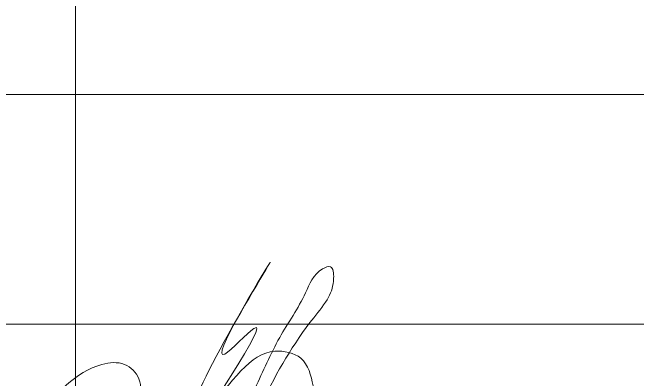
# Model space of a CAD drawing. Header units: metres. Extents: x 34 to 166, y -166 to -111.
# Drawn here: x 112.792 to 114.154, y -159.114 to -158.315 of the extents above; entities that cross this region are included whole.
import ezdxf

# ---------------------------------------------------------------- set-up
doc = ezdxf.new("R2010")
doc.units = ezdxf.units.M
doc.header["$MEASUREMENT"] = 0

# ---------------------------------------------------------------- blocks, each defined once
blk = doc.blocks.new('*U216')
at = {"color": 7, "linetype": 'Continuous', "lineweight": 13}
blk.add_line((-0.4872, -14.498), (-0.4872, -19.998), dxfattribs=at)
at = {"color": 7, "linetype": 'Continuous', "lineweight": 0}
for p, q in [((-4.4872, -17.998), (2.0128, -17.998)), ((-4.4872, -18.498), (2.0128, -18.498))]:
    blk.add_line(p, q, dxfattribs=at)

msp = doc.modelspace()

# ---------------------------------------------------------------- linework, layer by layer
at = {"color": 5, "linetype": 'Continuous', "lineweight": 0}
msp.add_spline([(112.93925459, -159.49465404), (113.04192, -159.25983622), (113.06710335, -159.16585066), (113.06710335, -159.11264675), (113.03587602, -159.08141941), (112.98659575, -159.08141941), (112.90924948, -159.1260753), (112.85449696, -159.19586362), (112.84004529, -159.23625196), (112.84004529, -159.30486857), (112.85709278, -159.36849067), (112.89992966, -159.42918831), (112.94919162, -159.45762972), (113.01595424, -159.46877284), (113.08400639, -159.45053832), (113.14248251, -159.42394219), (113.18258954, -159.39294241), (113.25395332, -159.26933673), (113.32014723, -159.13327322), (113.3738727, -159.02284545), (113.43010214, -158.92545321), (113.4673156, -158.8732923), (113.48467966, -158.86863961), (113.49137315, -158.89362005), (113.48036111, -158.93471755), (113.44788827, -158.97955776), (113.25666128, -159.34798838), (113.19589328, -159.45324164), (113.15037897, -159.47951934), (113.13820557, -159.4584344), (113.13255225, -159.4373359), (113.12506013, -159.36186522), (113.15818378, -159.23824608), (113.25302586, -159.031553), (113.35128802, -158.86135794), (113.25423431, -159.05867076), (113.31737673, -159.00307766), (113.18860451, -159.22611768), (113.28935488, -159.09559352), (113.36352589, -159.05277087), (113.41977174, -159.0678419), (113.44657035, -159.12797045), (113.45448071, -159.22489095), (113.38370159, -159.44771094), (113.29593436, -159.51199973), (113.23137536, -159.538933), (113.13217038, -159.5426851), (113.06339189, -159.513524), (113.05087703, -159.49184761), (113.04332073, -159.441233), (113.05708863, -159.38985052), (113.13280413, -159.36226624), (113.2857065, -159.22529286), (113.17021269, -159.45252134), (113.22967093, -159.41819311), (113.38390826, -159.26395578), (113.39602732, -159.21872684), (113.27085999, -159.43552301), (113.40382533, -159.33453746), (113.47218251, -159.21162774), (113.35482778, -159.44465557), (113.51669484, -159.3170583), (113.57515255, -159.21162774), (113.45194656, -159.42920561), (113.61805745, -159.3231987), (113.68453571, -159.21162774), (113.57474191, -159.43147861), (113.74461453, -159.29498378), (113.79212565, -159.21162774), (113.69050912, -159.42827845), (113.88810065, -159.236237), (113.89297086, -159.22402128), (113.79450262, -159.4163297), (114.03866112, -159.18936883), (114.04132634, -159.1794221), (113.91724254, -159.41988356), (114.13631289, -159.18927673), (114.13631289, -159.16033166), (114.027104, -159.40816857), (114.32735883, -159.18331203), (114.67141761, -158.6902348), (114.8063726, -158.39971444), (113.82887262, -160.09279406), (114.01198519, -159.66081343), (114.23672028, -159.37022158), (114.38986233, -159.21707953), (114.33424486, -159.31341182), (114.06417957, -159.34578161), (114.50687872, -159.30321764)], degree=3, dxfattribs=at)

# ---------------------------------------------------------------- block references
at = {"color": 7, "linetype": 'Continuous', "lineweight": 13}
msp.add_blockref('*U216', (113.41589045, -140.49590205), dxfattribs=at)

doc.saveas('drawing.dxf')
